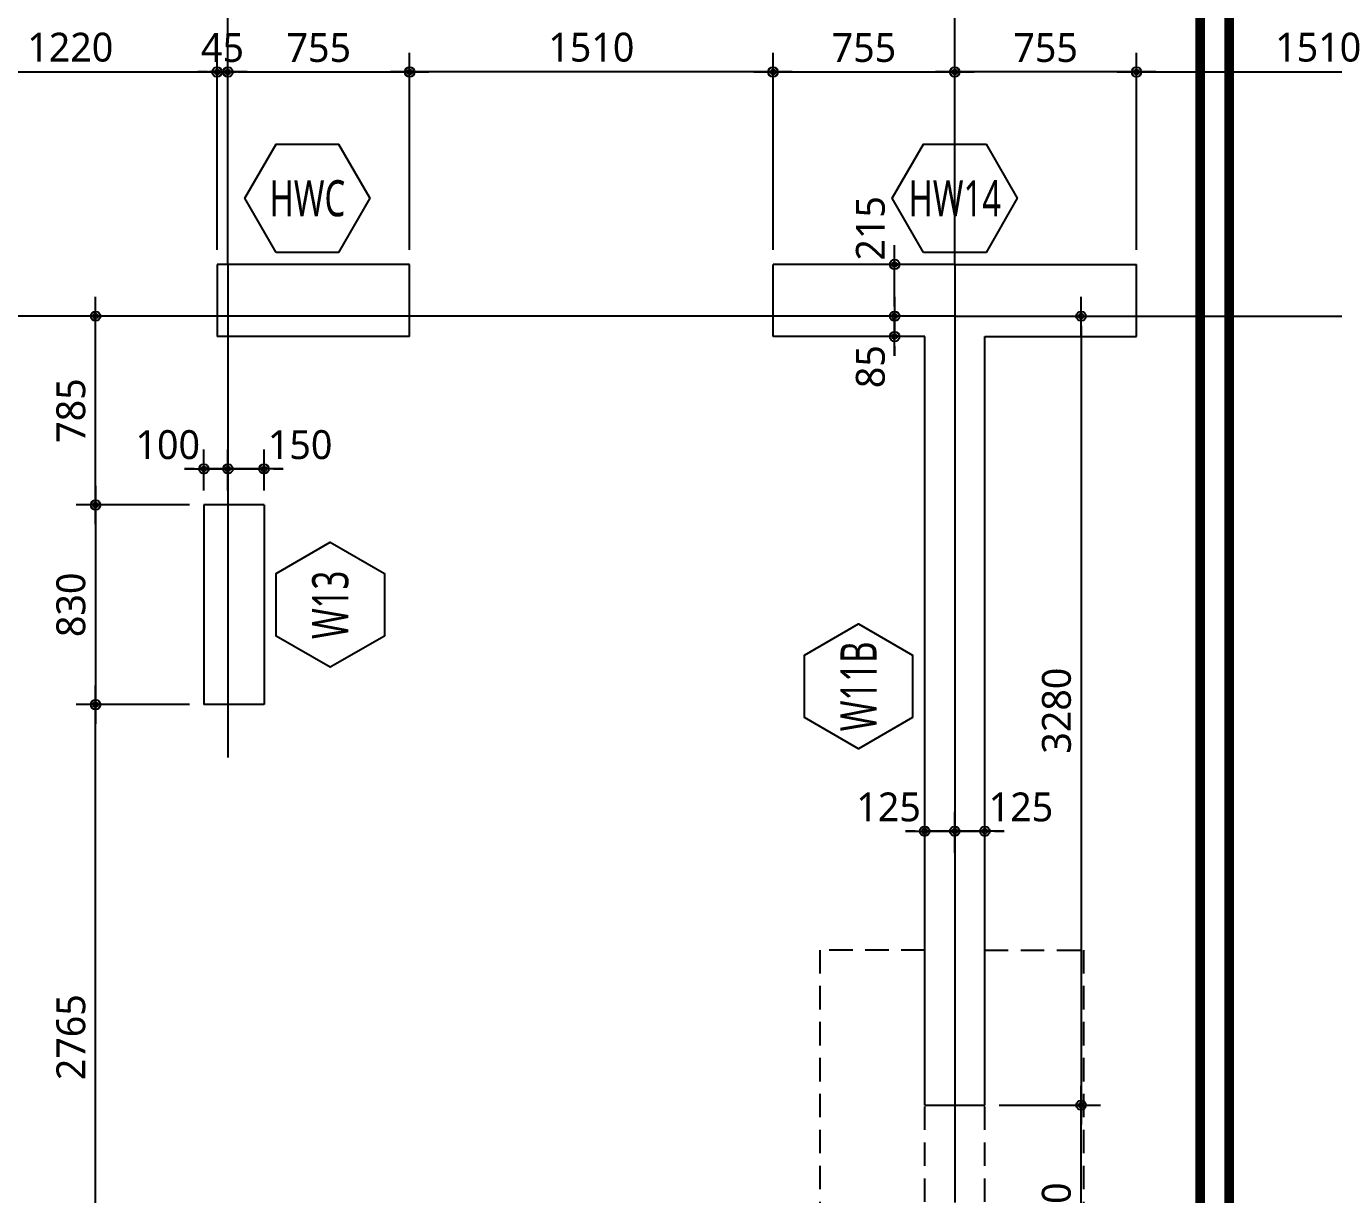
# Model space of a CAD drawing. Header units: millimetres. Extents: x 350420 to 672135, y -312840 to -44390.
# Drawn here: x 576452 to 581885, y -61353 to -56494 of the extents above; entities that cross this region are included whole.
import ezdxf
from ezdxf.enums import TextEntityAlignment as Align
from ezdxf.xclip import XClip

# ---------------------------------------------------------------- set-up
doc = ezdxf.new("R2010")
doc.units = ezdxf.units.MM
doc.header["$LTSCALE"] = 65
doc.header["$XCLIPFRAME"] = 0
for name, pattern in [('CEN', [62, 60, -1, 0, -1]), ('HID2', [7.5, 6, -1.5]), ('XS-지하주차장$0$CEN', [62, 60, -1, 0, -1]), ('XS-지하주차장$0$HID', [2.3, 1.5, -0.8])]:
    doc.linetypes.add(name, pattern=pattern)
doc.layers.get('Defpoints').update_dxf_attribs({"color": 145})
for name, color, linetype in [('BAR-B', 2, 'HID2'), ('BAR-T', 2, 'Continuous'), ('CEN', 1, 'CEN'), ('DIM', 7, 'Continuous'), ('M', 7, 'Continuous'), ('NAME-W', 4, 'Continuous'), ('XS-지하주차장$0$CEN', 1, 'XS-지하주차장$0$CEN'), ('XS-지하주차장$0$W1', 2, 'Continuous'), ('XS-지하주차장$0$W1-H', 11, 'XS-지하주차장$0$HID')]:
    doc.layers.add(name, color=color, linetype=linetype)
doc.layers.add('XS-지하주차장$0$PD', color=145, linetype='XS-지하주차장$0$HID', plot=False)
doc.styles.add('맑은고딕', font='malgun.ttf')
doc.dimstyles.new('DIM_40', dxfattribs={"dimscale": 40, "dimtxt": 3, "dimasz": 1, "dimexe": 2, "dimexo": 1.5, "dimgap": 1, "dimtad": 1, "dimdec": 0, "dimzin": 0, "dimdsep": 46, "dimtxsty": '맑은고딕', "dimblk1": 'DIMDOT', "dimblk2": 'DIMDOT', "dimsah": 1, "dimcen": 0.09, "dimdle": 2, "dimclrd": 7, "dimclre": 7, "dimclrt": 6, "dimadec": 0, "dimazin": 0, "dimtfac": 1, "dimtdec": 0, "dimtix": 1, "dimtmove": 2, "dimatfit": 3, "dimldrblk": 'DIMDOT', "dimfxl": 0, "dimtolj": 1, "dimtzin": 0, "dimarcsym": 0})

# ---------------------------------------------------------------- blocks, each defined once
blk = doc.blocks.new('XS-지하주차장$0$B1-6')
at = {"layer": 'XS-지하주차장$0$CEN'}
for p, q in [((26850, 13840), (26850, 20580)), ((26635, 13840), (36060, 13840)), ((26635, 13840), (36060, 13840)), ((26850, 13840), (26850, 7100)), ((26635, 10820), (28684.7, 10820))]:
    blk.add_line(p, q, dxfattribs=at)
at = {"layer": 'XS-지하주차장$0$PD'}
for p, q in [((29485, 14375), (31130, 14375)), ((29485, 13965), (29485, 14375)), ((29485, 13715), (29485, 13280)), ((29485, 13280), (31130, 13280))]:
    blk.add_line(p, q, dxfattribs=at)
at = {"layer": 'XS-지하주차장$0$W1'}
for p, q in [((26935, 14595), (26635, 14595)), ((26635, 13840), (26635, 14595)), ((26935, 13965), (26935, 14595)), ((30130, 13965), (26935, 13965)), ((30130, 13715), (30130, 13965)), ((26635, 13840), (26635, 13085)), ((30130, 13715), (26935, 13715)), ((26935, 13715), (26935, 13085)), ((26935, 13085), (26635, 13085)), ((26935, 11575), (26635, 11575)), ((26635, 11575), (26635, 10775)), ((26935, 11575), (26935, 10775)), ((27635, 10970), (28465, 10970)), ((27635, 10970), (27635, 10720)), ((28465, 10970), (28465, 10720)), ((26635, 10775), (26935, 10775)), ((27635, 10720), (28465, 10720))]:
    blk.add_line(p, q, dxfattribs=at)
blk = doc.blocks.new('XS-지하주차장$0$B2-W')
at = {"layer": 'XS-지하주차장$0$W1-H'}
for p, q in [((115875, 73125), (115875, 72825)), ((116675, 73125), (115875, 73125)), ((116675, 72825), (116675, 73125)), ((118185, 72825), (118185, 73125)), ((118940, 73125), (118185, 73125)), ((118940, 73125), (119695, 73125)), ((119695, 72825), (119695, 73125)), ((116675, 72825), (115875, 72825)), ((118815, 72825), (118185, 72825)), ((118815, 68630), (118815, 72825)), ((119065, 68630), (119065, 72825)), ((119065, 72825), (119695, 72825)), ((115820, 72125), (115820, 71295)), ((116070, 72125), (115820, 72125)), ((116070, 72125), (116070, 71295)), ((116070, 71295), (115820, 71295))]:
    blk.add_line(p, q, dxfattribs=at)
blk = doc.blocks.new('XS-지하주차장')
at = {"layer": 'XS-지하주차장$0$W1', "rotation": 270}
blk.add_blockref('XS-지하주차장$0$B1-6', (644610, 168950), dxfattribs=at)
at = {"layer": 'XS-지하주차장$0$W1-H'}
blk.add_blockref('XS-지하주차장$0$B2-W', (539510, 69190), dxfattribs=at)
blk = doc.blocks.new('DIMDOT')
at = {"layer": 'DIM', "linetype": 'Continuous'}
blk.add_line((-2, 0), (2, 0), dxfattribs=at)
for radius in [0.5, 0.25]:
    blk.add_circle((0, 0), radius, dxfattribs=at)
blk = doc.blocks.new('*D613')
at = {"layer": 'Defpoints', "color": 0, "linetype": 'Continuous', "transparency": 16777216}
for p in [(582575, -56685), (581065, -57485), (582575, -57485)]:
    blk.add_point(p, dxfattribs=at)
at = {"layer": 'DIM', "color": 7, "linetype": 'Continuous', "lineweight": -2, "transparency": 16777216}
for p, q in [((581065, -57425), (581065, -56605)), ((582575, -57425), (582575, -56605)), ((581105, -56685), (582535, -56685))]:
    blk.add_line(p, q, dxfattribs=at)
at = {"layer": 'DIM', "color": 7, "linetype": 'Continuous', "lineweight": -2, "transparency": 16777216, "xscale": 40, "yscale": 40, "zscale": 40, "rotation": 180}
blk.add_blockref('DIMDOT', (581065, -56685), dxfattribs=at)
at = {"layer": 'DIM', "color": 7, "linetype": 'Continuous', "lineweight": -2, "transparency": 16777216, "xscale": 40, "yscale": 40, "zscale": 40}
blk.add_blockref('DIMDOT', (582575, -56685), dxfattribs=at)
at = {"layer": 'DIM', "color": 6, "linetype": 'Continuous', "transparency": 16777216, "insert": (581820, -56582.6), "char_height": 120, "attachment_point": 5, "style": '맑은고딕'}
blk.add_mtext('\\A1;1510', dxfattribs=at)
blk = doc.blocks.new('*D614')
at = {"layer": 'Defpoints', "color": 0, "linetype": 'Continuous', "transparency": 16777216}
for p in [(580310, -56685), (580310, -57485), (581065, -57485)]:
    blk.add_point(p, dxfattribs=at)
at = {"layer": 'DIM', "color": 7, "linetype": 'Continuous', "lineweight": -2, "transparency": 16777216}
for p, q in [((580310, -57425), (580310, -56605)), ((581065, -57425), (581065, -56605)), ((581025, -56685), (580350, -56685))]:
    blk.add_line(p, q, dxfattribs=at)
at = {"layer": 'DIM', "color": 7, "linetype": 'Continuous', "lineweight": -2, "transparency": 16777216, "xscale": 40, "yscale": 40, "zscale": 40, "rotation": 180}
blk.add_blockref('DIMDOT', (580310, -56685), dxfattribs=at)
at = {"layer": 'DIM', "color": 7, "linetype": 'Continuous', "lineweight": -2, "transparency": 16777216, "xscale": 40, "yscale": 40, "zscale": 40}
blk.add_blockref('DIMDOT', (581065, -56685), dxfattribs=at)
at = {"layer": 'DIM', "color": 6, "linetype": 'Continuous', "transparency": 16777216, "insert": (580687.5, -56584), "char_height": 120, "attachment_point": 5, "style": '맑은고딕'}
blk.add_mtext('\\A1;755', dxfattribs=at)
blk = doc.blocks.new('*D627')
at = {"layer": 'Defpoints', "color": 0, "linetype": 'Continuous', "transparency": 16777216}
for p in [(578045, -56685), (578045, -57485), (579555, -57485)]:
    blk.add_point(p, dxfattribs=at)
at = {"layer": 'DIM', "color": 7, "linetype": 'Continuous', "lineweight": -2, "transparency": 16777216}
for p, q in [((578045, -57425), (578045, -56605)), ((579555, -57425), (579555, -56605)), ((579515, -56685), (578085, -56685))]:
    blk.add_line(p, q, dxfattribs=at)
at = {"layer": 'DIM', "color": 7, "linetype": 'Continuous', "lineweight": -2, "transparency": 16777216, "xscale": 40, "yscale": 40, "zscale": 40, "rotation": 180}
blk.add_blockref('DIMDOT', (578045, -56685), dxfattribs=at)
at = {"layer": 'DIM', "color": 7, "linetype": 'Continuous', "lineweight": -2, "transparency": 16777216, "xscale": 40, "yscale": 40, "zscale": 40}
blk.add_blockref('DIMDOT', (579555, -56685), dxfattribs=at)
at = {"layer": 'DIM', "color": 6, "linetype": 'Continuous', "transparency": 16777216, "insert": (578800, -56582.6), "char_height": 120, "attachment_point": 5, "style": '맑은고딕'}
blk.add_mtext('\\A1;1510', dxfattribs=at)
blk = doc.blocks.new('*D628')
at = {"layer": 'Defpoints', "color": 0, "linetype": 'Continuous', "transparency": 16777216}
for p in [(580310, -56685), (579555, -57485), (580310, -57485)]:
    blk.add_point(p, dxfattribs=at)
at = {"layer": 'DIM', "color": 7, "linetype": 'Continuous', "lineweight": -2, "transparency": 16777216}
for p, q in [((579555, -57425), (579555, -56605)), ((580310, -57425), (580310, -56605)), ((579595, -56685), (580270, -56685))]:
    blk.add_line(p, q, dxfattribs=at)
at = {"layer": 'DIM', "color": 7, "linetype": 'Continuous', "lineweight": -2, "transparency": 16777216, "xscale": 40, "yscale": 40, "zscale": 40, "rotation": 180}
blk.add_blockref('DIMDOT', (579555, -56685), dxfattribs=at)
at = {"layer": 'DIM', "color": 7, "linetype": 'Continuous', "lineweight": -2, "transparency": 16777216, "xscale": 40, "yscale": 40, "zscale": 40}
blk.add_blockref('DIMDOT', (580310, -56685), dxfattribs=at)
at = {"layer": 'DIM', "color": 6, "linetype": 'Continuous', "transparency": 16777216, "insert": (579932.5, -56584), "char_height": 120, "attachment_point": 5, "style": '맑은고딕'}
blk.add_mtext('\\A1;755', dxfattribs=at)
blk = doc.blocks.new('*D629')
at = {"layer": 'Defpoints', "color": 0, "linetype": 'Continuous', "transparency": 16777216}
for p in [(578045, -56685), (577290, -57485), (578045, -57485)]:
    blk.add_point(p, dxfattribs=at)
at = {"layer": 'DIM', "color": 7, "linetype": 'Continuous', "lineweight": -2, "transparency": 16777216}
for p, q in [((577290, -57425), (577290, -56605)), ((578045, -57425), (578045, -56605)), ((577330, -56685), (578005, -56685))]:
    blk.add_line(p, q, dxfattribs=at)
at = {"layer": 'DIM', "color": 7, "linetype": 'Continuous', "lineweight": -2, "transparency": 16777216, "xscale": 40, "yscale": 40, "zscale": 40, "rotation": 180}
blk.add_blockref('DIMDOT', (577290, -56685), dxfattribs=at)
at = {"layer": 'DIM', "color": 7, "linetype": 'Continuous', "lineweight": -2, "transparency": 16777216, "xscale": 40, "yscale": 40, "zscale": 40}
blk.add_blockref('DIMDOT', (578045, -56685), dxfattribs=at)
at = {"layer": 'DIM', "color": 6, "linetype": 'Continuous', "transparency": 16777216, "insert": (577667.5, -56584), "char_height": 120, "attachment_point": 5, "style": '맑은고딕'}
blk.add_mtext('\\A1;755', dxfattribs=at)
blk = doc.blocks.new('*D630')
at = {"layer": 'Defpoints', "color": 0, "linetype": 'Continuous', "transparency": 16777216}
for p in [(577245, -56685), (577245, -57485), (577290, -57485)]:
    blk.add_point(p, dxfattribs=at)
at = {"layer": 'DIM', "color": 7, "linetype": 'Continuous', "lineweight": -2, "transparency": 16777216}
for p, q in [((577245, -57425), (577245, -56605)), ((577290, -57425), (577290, -56605)), ((577205, -56685), (577165, -56685)), ((577290, -56685), (577245, -56685)), ((577330, -56685), (577370, -56685))]:
    blk.add_line(p, q, dxfattribs=at)
at = {"layer": 'DIM', "color": 7, "linetype": 'Continuous', "lineweight": -2, "transparency": 16777216, "xscale": 40, "yscale": 40, "zscale": 40}
blk.add_blockref('DIMDOT', (577245, -56685), dxfattribs=at)
at = {"layer": 'DIM', "color": 7, "linetype": 'Continuous', "lineweight": -2, "transparency": 16777216, "xscale": 40, "yscale": 40, "zscale": 40, "rotation": 180}
blk.add_blockref('DIMDOT', (577290, -56685), dxfattribs=at)
at = {"layer": 'DIM', "color": 6, "linetype": 'Continuous', "transparency": 16777216, "insert": (577267.5, -56584), "char_height": 120, "attachment_point": 5, "style": '맑은고딕'}
blk.add_mtext('\\A1;45', dxfattribs=at)
blk = doc.blocks.new('*D631')
at = {"layer": 'Defpoints', "color": 0, "linetype": 'Continuous', "transparency": 16777216}
for p in [(577245, -56685), (576025, -57485), (577245, -57485)]:
    blk.add_point(p, dxfattribs=at)
at = {"layer": 'DIM', "color": 7, "linetype": 'Continuous', "lineweight": -2, "transparency": 16777216}
for p, q in [((576025, -57425), (576025, -56605)), ((577245, -57425), (577245, -56605)), ((576065, -56685), (577205, -56685))]:
    blk.add_line(p, q, dxfattribs=at)
at = {"layer": 'DIM', "color": 7, "linetype": 'Continuous', "lineweight": -2, "transparency": 16777216, "xscale": 40, "yscale": 40, "zscale": 40, "rotation": 180}
blk.add_blockref('DIMDOT', (576025, -56685), dxfattribs=at)
at = {"layer": 'DIM', "color": 7, "linetype": 'Continuous', "lineweight": -2, "transparency": 16777216, "xscale": 40, "yscale": 40, "zscale": 40}
blk.add_blockref('DIMDOT', (577245, -56685), dxfattribs=at)
at = {"layer": 'DIM', "color": 6, "linetype": 'Continuous', "transparency": 16777216, "insert": (576635, -56582.6), "char_height": 120, "attachment_point": 5, "style": '맑은고딕'}
blk.add_mtext('\\A1;1220', dxfattribs=at)
blk = doc.blocks.new('*D664')
at = {"layer": 'Defpoints', "color": 0, "linetype": 'Continuous', "transparency": 16777216}
for p in [(576740, -57700), (577190, -57700), (577190, -58485)]:
    blk.add_point(p, dxfattribs=at)
at = {"layer": 'DIM', "color": 7, "linetype": 'Continuous', "lineweight": -2, "transparency": 16777216}
for p, q in [((577130, -57700), (576660, -57700)), ((576740, -58445), (576740, -57740)), ((577130, -58485), (576660, -58485))]:
    blk.add_line(p, q, dxfattribs=at)
at = {"layer": 'DIM', "color": 7, "linetype": 'Continuous', "lineweight": -2, "transparency": 16777216, "xscale": 40, "yscale": 40, "zscale": 40}
for p, rotation in [((576740, -57700), 90), ((576740, -58485), 270)]:
    blk.add_blockref('DIMDOT', p, dxfattribs=dict(at, rotation=rotation))
at = {"layer": 'DIM', "color": 6, "linetype": 'Continuous', "transparency": 16777216, "insert": (576638, -58092.5), "char_height": 120, "attachment_point": 5, "rotation": 90, "style": '맑은고딕'}
blk.add_mtext('\\A1;785', dxfattribs=at)
blk = doc.blocks.new('*D665')
at = {"layer": 'Defpoints', "color": 0, "linetype": 'Continuous', "transparency": 16777216}
for p in [(577190, -58485), (576740, -59315), (577190, -59315)]:
    blk.add_point(p, dxfattribs=at)
at = {"layer": 'DIM', "color": 7, "linetype": 'Continuous', "lineweight": -2, "transparency": 16777216}
for p, q in [((577130, -58485), (576660, -58485)), ((576740, -58525), (576740, -59275)), ((577130, -59315), (576660, -59315))]:
    blk.add_line(p, q, dxfattribs=at)
at = {"layer": 'DIM', "color": 7, "linetype": 'Continuous', "lineweight": -2, "transparency": 16777216, "xscale": 40, "yscale": 40, "zscale": 40}
for p, rotation in [((576740, -58485), 90), ((576740, -59315), 270)]:
    blk.add_blockref('DIMDOT', p, dxfattribs=dict(at, rotation=rotation))
at = {"layer": 'DIM', "color": 6, "linetype": 'Continuous', "transparency": 16777216, "insert": (576638, -58900), "char_height": 120, "attachment_point": 5, "rotation": 90, "style": '맑은고딕'}
blk.add_mtext('\\A1;830', dxfattribs=at)
blk = doc.blocks.new('*D666')
at = {"layer": 'Defpoints', "color": 0, "linetype": 'Continuous', "transparency": 16777216}
for p in [(576740, -59315), (577190, -59315), (577190, -62080)]:
    blk.add_point(p, dxfattribs=at)
at = {"layer": 'DIM', "color": 7, "linetype": 'Continuous', "lineweight": -2, "transparency": 16777216}
for p, q in [((577130, -59315), (576660, -59315)), ((576740, -62040), (576740, -59355)), ((577130, -62080), (576660, -62080))]:
    blk.add_line(p, q, dxfattribs=at)
at = {"layer": 'DIM', "color": 7, "linetype": 'Continuous', "lineweight": -2, "transparency": 16777216, "xscale": 40, "yscale": 40, "zscale": 40}
for p, rotation in [((576740, -59315), 90), ((576740, -62080), 270)]:
    blk.add_blockref('DIMDOT', p, dxfattribs=dict(at, rotation=rotation))
at = {"layer": 'DIM', "color": 6, "linetype": 'Continuous', "transparency": 16777216, "insert": (576638, -60697.5), "char_height": 120, "attachment_point": 5, "rotation": 90, "style": '맑은고딕'}
blk.add_mtext('\\A1;2765', dxfattribs=at)
blk = doc.blocks.new('*D679')
at = {"layer": 'Defpoints', "color": 0, "linetype": 'Continuous', "transparency": 16777216}
for p in [(577440, -58335), (577290, -58485), (577440, -58485)]:
    blk.add_point(p, dxfattribs=at)
at = {"layer": 'DIM', "color": 7, "linetype": 'Continuous', "lineweight": -2, "transparency": 16777216}
for p, q in [((577290, -58425), (577290, -58255)), ((577440, -58425), (577440, -58255)), ((577250, -58335), (577210, -58335)), ((577290, -58335), (577440, -58335)), ((577480, -58335), (577520, -58335))]:
    blk.add_line(p, q, dxfattribs=at)
at = {"layer": 'DIM', "color": 7, "linetype": 'Continuous', "lineweight": -2, "transparency": 16777216, "xscale": 40, "yscale": 40, "zscale": 40}
blk.add_blockref('DIMDOT', (577290, -58335), dxfattribs=at)
at = {"layer": 'DIM', "color": 7, "linetype": 'Continuous', "lineweight": -2, "transparency": 16777216, "xscale": 40, "yscale": 40, "zscale": 40, "rotation": 180}
blk.add_blockref('DIMDOT', (577440, -58335), dxfattribs=at)
at = {"layer": 'DIM', "color": 6, "linetype": 'Continuous', "transparency": 16777216, "insert": (577590, -58234.9), "char_height": 120, "attachment_point": 5, "style": '맑은고딕'}
blk.add_mtext('\\A1;150', dxfattribs=at)
blk = doc.blocks.new('*D680')
at = {"layer": 'Defpoints', "color": 0, "linetype": 'Continuous', "transparency": 16777216}
for p in [(577190, -58335), (577190, -58485), (577290, -58485)]:
    blk.add_point(p, dxfattribs=at)
at = {"layer": 'DIM', "color": 7, "linetype": 'Continuous', "lineweight": -2, "transparency": 16777216}
for p, q in [((577190, -58425), (577190, -58255)), ((577290, -58425), (577290, -58255)), ((577150, -58335), (577110, -58335)), ((577290, -58335), (577190, -58335)), ((577330, -58335), (577370, -58335))]:
    blk.add_line(p, q, dxfattribs=at)
at = {"layer": 'DIM', "color": 7, "linetype": 'Continuous', "lineweight": -2, "transparency": 16777216, "xscale": 40, "yscale": 40, "zscale": 40}
blk.add_blockref('DIMDOT', (577190, -58335), dxfattribs=at)
at = {"layer": 'DIM', "color": 7, "linetype": 'Continuous', "lineweight": -2, "transparency": 16777216, "xscale": 40, "yscale": 40, "zscale": 40, "rotation": 180}
blk.add_blockref('DIMDOT', (577290, -58335), dxfattribs=at)
at = {"layer": 'DIM', "color": 6, "linetype": 'Continuous', "transparency": 16777216, "insert": (577040, -58234.9), "char_height": 120, "attachment_point": 5, "style": '맑은고딕'}
blk.add_mtext('\\A1;100', dxfattribs=at)
blk = doc.blocks.new('*D709')
at = {"layer": 'Defpoints', "color": 0, "linetype": 'Continuous', "transparency": 16777216}
for p in [(580210, -57700), (580060, -57785), (580210, -57785)]:
    blk.add_point(p, dxfattribs=at)
at = {"layer": 'DIM', "color": 7, "linetype": 'Continuous', "lineweight": -2, "transparency": 16777216}
for p, q in [((580060, -57660), (580060, -57620)), ((580150, -57700), (579980, -57700)), ((580060, -57700), (580060, -57785)), ((580150, -57785), (579980, -57785)), ((580060, -57825), (580060, -57865))]:
    blk.add_line(p, q, dxfattribs=at)
at = {"layer": 'DIM', "color": 7, "linetype": 'Continuous', "lineweight": -2, "transparency": 16777216, "xscale": 40, "yscale": 40, "zscale": 40}
for p, rotation in [((580060, -57700), 270), ((580060, -57785), 90)]:
    blk.add_blockref('DIMDOT', p, dxfattribs=dict(at, rotation=rotation))
at = {"layer": 'DIM', "color": 6, "linetype": 'Continuous', "transparency": 16777216, "insert": (579959.9, -57910), "char_height": 120, "attachment_point": 5, "rotation": 90, "style": '맑은고딕'}
blk.add_mtext('\\A1;85', dxfattribs=at)
blk = doc.blocks.new('*D710')
at = {"layer": 'Defpoints', "color": 0, "linetype": 'Continuous', "transparency": 16777216}
for p in [(580060, -57485), (580210, -57485), (580210, -57700)]:
    blk.add_point(p, dxfattribs=at)
at = {"layer": 'DIM', "color": 7, "linetype": 'Continuous', "lineweight": -2, "transparency": 16777216}
for p, q in [((580150, -57485), (579980, -57485)), ((580060, -57660), (580060, -57525)), ((580150, -57700), (579980, -57700))]:
    blk.add_line(p, q, dxfattribs=at)
at = {"layer": 'DIM', "color": 7, "linetype": 'Continuous', "lineweight": -2, "transparency": 16777216, "xscale": 40, "yscale": 40, "zscale": 40}
for p, rotation in [((580060, -57485), 90), ((580060, -57700), 270)]:
    blk.add_blockref('DIMDOT', p, dxfattribs=dict(at, rotation=rotation))
at = {"layer": 'DIM', "color": 6, "linetype": 'Continuous', "transparency": 16777216, "insert": (579959.9, -57335), "char_height": 120, "attachment_point": 5, "rotation": 90, "style": '맑은고딕'}
blk.add_mtext('\\A1;215', dxfattribs=at)
blk = doc.blocks.new('*D958')
at = {"layer": 'Defpoints', "color": 0, "linetype": 'Continuous', "transparency": 16777216}
for p in [(580435, -59841.1), (580310, -59991.1), (580435, -59991.1)]:
    blk.add_point(p, dxfattribs=at)
at = {"layer": 'DIM', "color": 7, "linetype": 'Continuous', "lineweight": -2, "transparency": 16777216}
for p, q in [((580310, -59931.1), (580310, -59761.1)), ((580435, -59931.1), (580435, -59761.1)), ((580270, -59841.1), (580230, -59841.1)), ((580310, -59841.1), (580435, -59841.1)), ((580475, -59841.1), (580515, -59841.1))]:
    blk.add_line(p, q, dxfattribs=at)
at = {"layer": 'DIM', "color": 7, "linetype": 'Continuous', "lineweight": -2, "transparency": 16777216, "xscale": 40, "yscale": 40, "zscale": 40}
blk.add_blockref('DIMDOT', (580310, -59841.1), dxfattribs=at)
at = {"layer": 'DIM', "color": 7, "linetype": 'Continuous', "lineweight": -2, "transparency": 16777216, "xscale": 40, "yscale": 40, "zscale": 40, "rotation": 180}
blk.add_blockref('DIMDOT', (580435, -59841.1), dxfattribs=at)
at = {"layer": 'DIM', "color": 6, "linetype": 'Continuous', "transparency": 16777216, "insert": (580585, -59741), "char_height": 120, "attachment_point": 5, "style": '맑은고딕'}
blk.add_mtext('\\A1;125', dxfattribs=at)
blk = doc.blocks.new('*D959')
at = {"layer": 'Defpoints', "color": 0, "linetype": 'Continuous', "transparency": 16777216}
for p in [(580185, -59841.1), (580185, -59991.1), (580310, -59991.1)]:
    blk.add_point(p, dxfattribs=at)
at = {"layer": 'DIM', "color": 7, "linetype": 'Continuous', "lineweight": -2, "transparency": 16777216}
for p, q in [((580185, -59931.1), (580185, -59761.1)), ((580310, -59931.1), (580310, -59761.1)), ((580145, -59841.1), (580105, -59841.1)), ((580310, -59841.1), (580185, -59841.1)), ((580350, -59841.1), (580390, -59841.1))]:
    blk.add_line(p, q, dxfattribs=at)
at = {"layer": 'DIM', "color": 7, "linetype": 'Continuous', "lineweight": -2, "transparency": 16777216, "xscale": 40, "yscale": 40, "zscale": 40}
blk.add_blockref('DIMDOT', (580185, -59841.1), dxfattribs=at)
at = {"layer": 'DIM', "color": 7, "linetype": 'Continuous', "lineweight": -2, "transparency": 16777216, "xscale": 40, "yscale": 40, "zscale": 40, "rotation": 180}
blk.add_blockref('DIMDOT', (580310, -59841.1), dxfattribs=at)
at = {"layer": 'DIM', "color": 6, "linetype": 'Continuous', "transparency": 16777216, "insert": (580035, -59741), "char_height": 120, "attachment_point": 5, "style": '맑은고딕'}
blk.add_mtext('\\A1;125', dxfattribs=at)
blk = doc.blocks.new('*D960')
at = {"layer": 'Defpoints', "color": 0, "linetype": 'Continuous', "transparency": 16777216}
for p in [(580435, -60980), (580835, -60980), (580435, -61980)]:
    blk.add_point(p, dxfattribs=at)
at = {"layer": 'DIM', "color": 7, "linetype": 'Continuous', "lineweight": -2, "transparency": 16777216}
for p, q in [((580495, -60980), (580915, -60980)), ((580835, -61940), (580835, -61020)), ((580495, -61980), (580915, -61980))]:
    blk.add_line(p, q, dxfattribs=at)
at = {"layer": 'DIM', "color": 7, "linetype": 'Continuous', "lineweight": -2, "transparency": 16777216, "xscale": 40, "yscale": 40, "zscale": 40}
for p, rotation in [((580835, -60980), 90), ((580835, -61980), 270)]:
    blk.add_blockref('DIMDOT', p, dxfattribs=dict(at, rotation=rotation))
at = {"layer": 'DIM', "color": 6, "linetype": 'Continuous', "transparency": 16777216, "insert": (580732.6, -61480), "char_height": 120, "attachment_point": 5, "rotation": 90, "style": '맑은고딕'}
blk.add_mtext('\\A1;1000', dxfattribs=at)
blk = doc.blocks.new('*D961')
at = {"layer": 'Defpoints', "color": 0, "linetype": 'Continuous', "transparency": 16777216}
for p in [(580435, -57700), (580435, -60980), (580835, -60980)]:
    blk.add_point(p, dxfattribs=at)
at = {"layer": 'DIM', "color": 7, "linetype": 'Continuous', "lineweight": -2, "transparency": 16777216}
for p, q in [((580495, -57700), (580915, -57700)), ((580835, -57740), (580835, -60940)), ((580495, -60980), (580915, -60980))]:
    blk.add_line(p, q, dxfattribs=at)
at = {"layer": 'DIM', "color": 7, "linetype": 'Continuous', "lineweight": -2, "transparency": 16777216, "xscale": 40, "yscale": 40, "zscale": 40}
for p, rotation in [((580835, -57700), 90), ((580835, -60980), 270)]:
    blk.add_blockref('DIMDOT', p, dxfattribs=dict(at, rotation=rotation))
at = {"layer": 'DIM', "color": 6, "linetype": 'Continuous', "transparency": 16777216, "insert": (580733, -59340), "char_height": 120, "attachment_point": 5, "rotation": 90, "style": '맑은고딕'}
blk.add_mtext('\\A1;3280', dxfattribs=at)

msp = doc.modelspace()

# ---------------------------------------------------------------- linework, layer by layer
at = {"layer": 'BAR-B', "const_width": 40}
msp.add_lwpolyline([(581450, -65785), (581450, -55725)], dxfattribs=at)
at = {"layer": 'BAR-T', "const_width": 40}
msp.add_lwpolyline([(581330, -65785), (581330, -55725)], dxfattribs=at)
at = {"layer": 'CEN'}
for p, q in [((577290, -57485), (577290, -54345)), ((580310, -57485), (580310, -54345))]:
    msp.add_line(p, q, dxfattribs=at)
at = {"layer": 'M'}
for points in [[(577490.1, -57435), (577360.2, -57210), (577490.1, -56985), (577749.9, -56985), (577879.8, -57210), (577749.9, -57435)], [(580180.1, -57435), (580050.2, -57210), (580180.1, -56985), (580439.9, -56985), (580569.8, -57210), (580439.9, -57435)], [(577940, -59029.9), (577715, -59159.8), (577490, -59029.9), (577490, -58770.1), (577715, -58640.2), (577940, -58770.1)], [(580135, -59369), (579910, -59498.9), (579685, -59369), (579685, -59109.2), (579910, -58979.3), (580135, -59109.2)]]:
    msp.add_lwpolyline(points, close=True, dxfattribs=at)

# ---------------------------------------------------------------- block references
ref = msp.add_blockref('XS-지하주차장', (-78140, -199800))
XClip(ref).set_block_clipping_path([(643469.9999999981, 130890.0000000019), (673429.9999999894, 145455.0000000002)])

# ---------------------------------------------------------------- texts
at = {"layer": 'NAME-W', "style": '맑은고딕', "width": 0.7}
for s, p in [('HWC', (577620, -57210)), ('HW14', (580310, -57210))]:
    msp.add_text(s, height=150, dxfattribs=at).set_placement(p, align=Align.MIDDLE)
for s, p in [('W13', (577715, -58900)), ('W11B', (579910, -59239.1))]:
    msp.add_text(s, height=150, rotation=90, dxfattribs=at).set_placement(p, align=Align.MIDDLE)

# ---------------------------------------------------------------- dimensions: what is measured, and where the dimension line sits
at = {"layer": 'DIM', "linetype": 'Continuous'}
for base, p1, p2, picture, middle in [((577245, -56685), (576025, -57485), (577245, -57485), '*D631', (576635, -56582.6)), ((578045, -56685), (577290, -57485), (578045, -57485), '*D629', (577667.5, -56584)), ((580310, -56685), (579555, -57485), (580310, -57485), '*D628', (579932.5, -56584)), ((582575, -56685), (581065, -57485), (582575, -57485), '*D613', (581820, -56582.6))]:
    dim = msp.add_linear_dim(base=base, p1=p1, p2=p2, dimstyle='DIM_40', dxfattribs=at)
    dim.commit()
    dim.dimension.update_dxf_attribs({"geometry": picture, "text_midpoint": middle})
for base, p1, p2, angle, picture, middle in [((577245, -56685), (577290, -57485), (577245, -57485), 180, '*D630', (577267.5, -56584)), ((578045, -56685), (579555, -57485), (578045, -57485), 180, '*D627', (578800, -56582.6)), ((580310, -56685), (581065, -57485), (580310, -57485), 180, '*D614', (580687.5, -56584)), ((576740, -57700), (577190, -58485), (577190, -57700), 90, '*D664', (576638, -58092.5)), ((580835, -60980), (580435, -57700), (580435, -60980), 270, '*D961', (580733, -59340)), ((576740, -59315), (577190, -58485), (577190, -59315), 270, '*D665', (576638, -58900)), ((576740, -59315), (577190, -62080), (577190, -59315), 90, '*D666', (576638, -60697.5)), ((580835, -60980), (580435, -61980), (580435, -60980), 90, '*D960', (580732.6, -61480))]:
    dim = msp.add_linear_dim(base=base, p1=p1, p2=p2, angle=angle, dimstyle='DIM_40', dxfattribs=at)
    dim.commit()
    dim.dimension.update_dxf_attribs({"geometry": picture, "text_midpoint": middle})
for base, p1, p2, angle, picture, middle in [((580060, -57485), (580210, -57700), (580210, -57485), 90, '*D710', (579959.9, -57335)), ((580060, -57785), (580210, -57700), (580210, -57785), 270, '*D709', (579959.9, -57910)), ((577190, -58335), (577290, -58485), (577190, -58485), 180, '*D680', (577040, -58234.9)), ((580185, -59841.1), (580310, -59991.1), (580185, -59991.1), 180, '*D959', (580035, -59741))]:
    dim = msp.add_linear_dim(base=base, p1=p1, p2=p2, angle=angle, dimstyle='DIM_40', dxfattribs=at)
    dim.commit()
    dim.dimension.update_dxf_attribs({"geometry": picture, "text_midpoint": middle, "dimtype": 160})
for base, p1, p2, picture, middle in [((577440, -58335), (577290, -58485), (577440, -58485), '*D679', (577590, -58234.9)), ((580435, -59841.1), (580310, -59991.1), (580435, -59991.1), '*D958', (580585, -59741))]:
    dim = msp.add_linear_dim(base=base, p1=p1, p2=p2, dimstyle='DIM_40', dxfattribs=at)
    dim.commit()
    dim.dimension.update_dxf_attribs({"geometry": picture, "text_midpoint": middle, "dimtype": 160})

doc.saveas('drawing.dxf')
